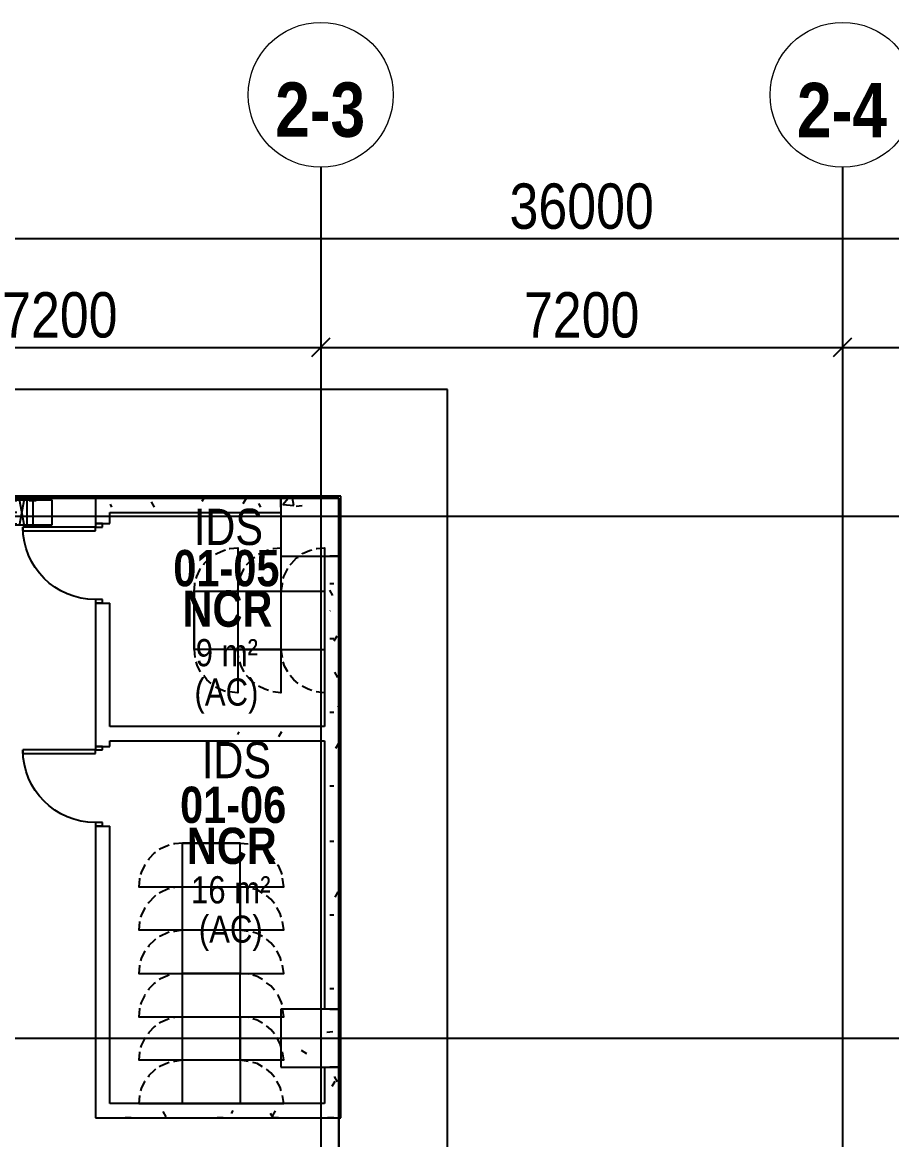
# Model space of a CAD drawing. Header units: millimetres. Extents: x -20146070 to 165023, y -3349561 to 35447.
# Drawn here: x 13569 to 25563, y -4625 to 10789 of the extents above; entities that cross this region are included whole.
import ezdxf
from ezdxf import colors
from ezdxf.entities.mleader import LeaderData, LeaderLine
from ezdxf.math import Vec2, Vec3

# ---------------------------------------------------------------- set-up
doc = ezdxf.new("R2010")
doc.units = ezdxf.units.MM
doc.header["$LTSCALE"] = 50
doc.header["$PDMODE"] = 35
doc.linetypes.add('BLK_2 - 1ST_2ND_STOREY_PLAN$0$IMPORT-IDA - Hidden 065 _3_', pattern=[134375, 93750, -40625])
doc.layers.get('Defpoints').update_dxf_attribs({"color": 8, "lineweight": 9})
for name, color, linetype in [('BLK_2 - 1ST_2ND_STOREY_PLAN$0$0-1', 8, 'Continuous'), ('BLK_2 - 1ST_2ND_STOREY_PLAN$0$1599_DB_A_BLK2_HQ_R21- LINKVIEW_BLK2_1ST STOREY Toilet JOH$0$S-_COLN----_E', 8, 'Continuous'), ('BLK_2 - 1ST_2ND_STOREY_PLAN$0$1599_FURN_BLK2_1ST STY_dwg-1', 8, 'Continuous'), ('BLK_2 - 1ST_2ND_STOREY_PLAN$0$1599_FURN_BLK2_1ST STY_dwg-2', 8, 'BLK_2 - 1ST_2ND_STOREY_PLAN$0$IMPORT-IDA - Hidden 065 _3_'), ('BLK_2 - 1ST_2ND_STOREY_PLAN$0$A-_DETA----_ED-2', 8, 'Continuous'), ('BLK_2 - 1ST_2ND_STOREY_PLAN$0$A-_DOOR----_E-1', 8, 'Continuous'), ('BLK_2 - 1ST_2ND_STOREY_PLAN$0$A-_FLOR----_E', 8, 'Continuous'), ('BLK_2 - 1ST_2ND_STOREY_PLAN$0$A-_FURT----_E-1', 8, 'Continuous'), ('BLK_2 - 1ST_2ND_STOREY_PLAN$0$A-_ROOMNAME_A', 7, 'Continuous'), ('BLK_2 - 1ST_2ND_STOREY_PLAN$0$A-_WALL----_E', 8, 'Continuous'), ('BLK_2 - 1ST_2ND_STOREY_PLAN$0$A-_WALL----_E-1', 8, 'Continuous'), ('BLK_2 - 1ST_2ND_STOREY_PLAN$0$A-_WALL----_H-1', 8, 'Continuous'), ('BLK_2 - 1ST_2ND_STOREY_PLAN$0$A-_WALL----_H-2', 8, 'Continuous'), ('BLK_2 - 1ST_2ND_STOREY_PLAN$0$A-_WALLPRTN_E-1', 8, 'Continuous'), ('BLK_2 - 1ST_2ND_STOREY_PLAN$0$E-_LIGT----_E', 8, 'Continuous'), ('BLK_2 - 1ST_2ND_STOREY_PLAN$0$S-_COLN----_E', 8, 'Continuous'), ('BLK_2 - 1ST_2ND_STOREY_PLAN$0$S-_COLN----_E-1', 8, 'Continuous'), ('BLK_2 - 1ST_2ND_STOREY_PLAN$0$S-_COLN----_E-2', 8, 'Continuous'), ('M_FIREALAM-_E-', 10, 'Continuous'), ('NW_DIMENSION', 32, 'Continuous'), ('NW_GRID LINE', 8, 'Continuous')]:
    doc.layers.add(name, color=color, linetype=linetype)
doc.layers.add('S-_ANOTGRID_E', color=8, linetype='Continuous', lineweight=9)
doc.styles.add('Arial Narrow', font='ARIALN.TTF', dxfattribs={"height": 625})
doc.styles.add('Arial Narrow_B', font='ARIALNB.TTF', dxfattribs={"height": 750})
doc.styles.add('BLK_2 - 1ST_2ND_STOREY_PLAN$0$Arial Narrow_2', font='ARIALN.TTF', dxfattribs={"height": 500})
doc.styles.add('BLK_2 - 1ST_2ND_STOREY_PLAN$0$Arial Narrow_4', font='ARIALN.TTF', dxfattribs={"height": 375})
doc.styles.add('BLK_2 - 1ST_2ND_STOREY_PLAN$0$Arial Narrow_B_2', font='ARIALNB.TTF', dxfattribs={"height": 500})
doc.styles.add('RomanS', font='romans__.ttf', dxfattribs={"width": 0.75, "height": 40})
doc.dimstyles.new('IDA_-_Arial_-_2_5mm_-_Black_-_Diagonal', dxfattribs={"dimscale": 304.8, "dimtxt": 639.644359, "dimasz": 0.82021, "dimexe": 0.82021, "dimexo": 1.230315, "dimgap": 0.410105, "dimtad": 1, "dimdec": 0, "dimzin": 0, "dimdsep": 46, "dimtxsty": 'Arial Narrow', "dimblk1": 'OBLIQUE', "dimblk2": 'OBLIQUE', "dimsah": 1, "dimcen": 0.09, "dimdle": 0.82021, "dimadec": 6, "dimazin": 0, "dimtfac": 1, "dimtdec": 4, "dimtix": 1, "dimtmove": 0, "dimatfit": 3, "dimfxl": 1, "dimtvp": 1, "dimtolj": 1, "dimtzin": 0, "dimarcsym": 2})
pattern_1 = [(50, (0, 0), (1821.84, -159.39), [190.5, -2095.5]), (355, (0, 0), (-352.428, 1910.567), [152.4, -1676.4]), (100.451, (151.8, -13.3), (1469.426, 1751.166), [161.9, -1780.9]), (46.184, (0, 508), (2710.79, -420.428), [285.75, -3143.25]), (96.636, (226, 473), (2374.026, 2474.276), [242.85, -2671.35]), (351.184, (0, 508), (2374.05, 2474.25), [228.6, -2514.6]), (21, (254, 381), (1516.144, -1022.652), [190.5, -2095.5]), (326, (254, 381), (618.02, 1841.88), [152.4, -1676.4]), (71.451, (380.3, 295.8), (2134.171, 819.212), [161.9, -1780.9]), (37.5, (0, 0), (30.886, 845.5504), [83.82, -1572.26, 83.82, -1617.98, -1682.75]), (37.5, (0, 0), (30.886, 845.5504), [-3357.88, 83.82, -1598.93]), (7.5, (0, 0), (668.1966, 1001.806), [83.82, -886.46, 83.82, -1534.16, -641.35]), (7.5, (0, 0), (668.1966, 1001.806), [-2588.26, 83.82, -557.53]), (327.5, (-566.4, 0), (1355.9093, -57.2896), [83.82, -551.18, 83.82, -1897.38, -2628.9]), (327.5, (-566.4, 0), (1355.9093, -57.2896), [-2616.2, 83.82, -2545.08]), (317.5, (-820.4, 0), (1481.293, 254.266), [83.82, -741.68, 83.82, -1231.9, -1866.9]), (317.5, (-820.4, 0), (1481.293, 254.266), [-2141.22, 83.82, -1783.08])]
pattern_2 = [(0, (0, 0), (1016, 254), [83.82, -678.18, 83.82, -678.18, -4064]), (0, (0, 0), (1016, 254), [-1524, 83.82, -1440.18, 83.82, -678.18, -1778]), (0, (0, 0), (1016, 254), [-3810, 83.82, -424.18, 83.82, -1186.18]), (120, (381, 127), (-727.97045, 752.8818), [83.82, -678.18, 83.82, -678.18, -4064]), (120, (381, 127), (-727.97045, 752.8818), [-1524, 83.82, -1440.18, 83.82, -678.18, -1778]), (120, (381, 127), (-727.97045, 752.8818), [-3810, 83.82, -424.18, 83.82, -1186.18]), (240, (508, 635), (-288.02955, -1006.8818), [83.82, -678.18, 83.82, -678.18, -4064]), (240, (508, 635), (-288.02955, -1006.8818), [-1524, 83.82, -1440.18, 83.82, -678.18, -1778]), (240, (508, 635), (-288.02955, -1006.8818), [-3810, 83.82, -424.18, 83.82, -1186.18])]

# ---------------------------------------------------------------- blocks, each defined once
blk = doc.blocks.new('Grid - 4 mm Dia-236334-BLK2 1ST STOREY DOOR SCHEDULE')
at = {"layer": 'S-_ANOTGRID_E'}
blk.add_circle((0, 0), 4, dxfattribs=at)
blk = doc.blocks.new('_Oblique')
at = {"color": 0, "linetype": 'ByBlock', "lineweight": -2}
blk.add_line((-0.5, -0.5), (0.5, 0.5), dxfattribs=at)
blk = doc.blocks.new('DIMBLOCK2-BLK2 1ST STOREY DOOR SCHEDULE')
at = {"layer": 'Defpoints', "color": 0, "transparency": 16777216}
for p in [(10486, 6482), (17686, 6482), (17686, 6305)]:
    blk.add_point(p, dxfattribs=at)
at = {"layer": 'NW_DIMENSION', "color": 0, "lineweight": -2, "transparency": 16777216}
for p, q in [((10236, 6305), (17936, 6305)), ((10486, 6107), (10486, 6055)), ((17686, 6107), (17686, 6055))]:
    blk.add_line(p, q, dxfattribs=at)
at = {"layer": 'NW_DIMENSION', "color": 0, "lineweight": -2, "transparency": 16777216, "xscale": 250, "yscale": 250, "zscale": 250, "rotation": 180}
blk.add_blockref('_Oblique', (10486, 6305), dxfattribs=at)
at = {"layer": 'NW_DIMENSION', "color": 0, "lineweight": -2, "transparency": 16777216, "xscale": 250, "yscale": 250, "zscale": 250}
blk.add_blockref('_Oblique', (17686, 6305), dxfattribs=at)
at = {"layer": 'NW_DIMENSION', "color": 0, "transparency": 16777216, "insert": (14086, 6749), "char_height": 625, "attachment_point": 5, "style": 'Arial Narrow'}
blk.add_mtext('\\A1;7200', dxfattribs=at)
blk = doc.blocks.new('DIMBLOCK3-BLK2 1ST STOREY DOOR SCHEDULE')
at = {"layer": 'Defpoints', "color": 0, "transparency": 16777216}
for p in [(17686, 6482), (24886, 6482), (24886, 6305)]:
    blk.add_point(p, dxfattribs=at)
at = {"layer": 'NW_DIMENSION', "color": 0, "lineweight": -2, "transparency": 16777216}
for p, q in [((17436, 6305), (25136, 6305)), ((17686, 6107), (17686, 6055)), ((24886, 6107), (24886, 6055))]:
    blk.add_line(p, q, dxfattribs=at)
at = {"layer": 'NW_DIMENSION', "color": 0, "lineweight": -2, "transparency": 16777216, "xscale": 250, "yscale": 250, "zscale": 250, "rotation": 180}
blk.add_blockref('_Oblique', (17686, 6305), dxfattribs=at)
at = {"layer": 'NW_DIMENSION', "color": 0, "lineweight": -2, "transparency": 16777216, "xscale": 250, "yscale": 250, "zscale": 250}
blk.add_blockref('_Oblique', (24886, 6305), dxfattribs=at)
at = {"layer": 'NW_DIMENSION', "color": 0, "transparency": 16777216, "insert": (21286, 6749), "char_height": 625, "attachment_point": 5, "style": 'Arial Narrow'}
blk.add_mtext('\\A1;7200', dxfattribs=at)
blk = doc.blocks.new('DIMBLOCK4-BLK2 1ST STOREY DOOR SCHEDULE')
at = {"layer": 'Defpoints', "color": 0, "transparency": 16777216}
for p in [(24886, 6482), (32086, 6482), (32086, 6305)]:
    blk.add_point(p, dxfattribs=at)
at = {"layer": 'NW_DIMENSION', "color": 0, "lineweight": -2, "transparency": 16777216}
for p, q in [((24636, 6305), (32336, 6305)), ((24886, 6107), (24886, 6055)), ((32086, 6107), (32086, 6055))]:
    blk.add_line(p, q, dxfattribs=at)
at = {"layer": 'NW_DIMENSION', "color": 0, "lineweight": -2, "transparency": 16777216, "xscale": 250, "yscale": 250, "zscale": 250, "rotation": 180}
blk.add_blockref('_Oblique', (24886, 6305), dxfattribs=at)
at = {"layer": 'NW_DIMENSION', "color": 0, "lineweight": -2, "transparency": 16777216, "xscale": 250, "yscale": 250, "zscale": 250}
blk.add_blockref('_Oblique', (32086, 6305), dxfattribs=at)
at = {"layer": 'NW_DIMENSION', "color": 0, "transparency": 16777216, "insert": (28486, 6749), "char_height": 625, "attachment_point": 5, "style": 'Arial Narrow'}
blk.add_mtext('\\A1;7200', dxfattribs=at)
blk = doc.blocks.new('DIMBLOCK17-BLK2 1ST STOREY DOOR SCHEDULE')
at = {"layer": 'Defpoints', "color": 0, "transparency": 16777216}
for p in [(3286, 7982), (39286, 7982), (39286, 7805)]:
    blk.add_point(p, dxfattribs=at)
at = {"layer": 'NW_DIMENSION', "color": 0, "lineweight": -2, "transparency": 16777216}
for p, q in [((3036, 7805), (39536, 7805)), ((3286, 7607), (3286, 7555)), ((39286, 7607), (39286, 7555))]:
    blk.add_line(p, q, dxfattribs=at)
at = {"layer": 'NW_DIMENSION', "color": 0, "lineweight": -2, "transparency": 16777216, "xscale": 250, "yscale": 250, "zscale": 250, "rotation": 180}
blk.add_blockref('_Oblique', (3286, 7805), dxfattribs=at)
at = {"layer": 'NW_DIMENSION', "color": 0, "lineweight": -2, "transparency": 16777216, "xscale": 250, "yscale": 250, "zscale": 250}
blk.add_blockref('_Oblique', (39286, 7805), dxfattribs=at)
at = {"layer": 'NW_DIMENSION', "color": 0, "transparency": 16777216, "insert": (21286, 8249), "char_height": 625, "attachment_point": 5, "style": 'Arial Narrow'}
blk.add_mtext('\\A1;36000', dxfattribs=at)
blk = doc.blocks.new('BLK_2 - 1ST_2ND_STOREY_PLAN$0$IDA - Exit Sign - IDA - Exit Sign - One Side-2587573-BLK 2 1ST STOREY PLAN')
at = {"layer": 'BLK_2 - 1ST_2ND_STOREY_PLAN$0$A-_DETA----_ED-2'}
for p, q in [((-164, -115), (-164, -433)), ((-84, -115), (-164, -115)), ((-49, -113), (14, -438)), ((14, -113), (-49, -438)), ((55, -113), (55, -438)), ((185, -115), (85, -115)), ((135, -115), (135, -438)), ((-84, -275), (-164, -275)), ((-164, -433), (-84, -433))]:
    blk.add_line(p, q, dxfattribs=at)
at = {"layer": 'BLK_2 - 1ST_2ND_STOREY_PLAN$0$E-_LIGT----_E'}
for p, q in [((-400, -450), (-400, -100)), ((-400, -100), (400, -100)), ((400, -100), (400, -450)), ((400, -450), (-400, -450))]:
    blk.add_line(p, q, dxfattribs=at)
blk = doc.blocks.new('BLK_2 - 1ST_2ND_STOREY_PLAN$0$IDA - F - Single - Swing - 1100L X 2200H - B2-FTD02 - 2HR-3463516-BLK 2 1ST STOREY PLAN')
at = {"layer": 'BLK_2 - 1ST_2ND_STOREY_PLAN$0$A-_DOOR----_E-1'}
for p, q in [((-550, 50), (-500, 50)), ((-550, -50), (-550, 50)), ((-500, 50), (-500, -50)), ((500, 50), (550, 50)), ((500, -50), (500, 50)), ((550, 50), (550, -50)), ((-500, -50), (-550, -50)), ((450, -50), (500, -50)), ((450, -1050), (450, -50)), ((500, -50), (500, -1050)), ((550, -50), (500, -50)), ((500, -1050), (450, -1050))]:
    blk.add_line(p, q, dxfattribs=at)
blk.add_arc((500, -50), 1000, 180, 270, dxfattribs=at)
blk = doc.blocks.new('BLK_2 - 1ST_2ND_STOREY_PLAN$0$1599_DB_A_BLK2_HQ_R21_rvt-1-BLK 2 1ST STOREY PLAN')
at = {"layer": 'BLK_2 - 1ST_2ND_STOREY_PLAN$0$A-_WALL----_H-1'}
h = blk.add_hatch(dxfattribs=at)
h.set_pattern_fill('FP_3', color=256, style=0, pattern_type=2)
h.set_pattern_definition(pattern_2)
h.paths.add_polyline_path([(-124361, -41827), (-124361, -41727), (-127496, -41727), (-127496, -41827), (-124367, -41827)])
h = blk.add_hatch(dxfattribs=at)
h.set_pattern_fill('FP_3', color=256, style=0, pattern_type=2)
h.set_pattern_definition(pattern_2)
h.paths.add_polyline_path([(-124361, -47052), (-124361, -46952), (-127596, -46952), (-127596, -47052)])
at = {"layer": 'BLK_2 - 1ST_2ND_STOREY_PLAN$0$A-_WALL----_H-2'}
h = blk.add_hatch(dxfattribs=at)
h.set_pattern_fill('FP_3', color=256, style=0, pattern_type=2)
h.set_pattern_definition(pattern_2)
h.paths.add_polyline_path([(-125036, -38627), (-125036, -38502), (-127596, -38502), (-127596, -38627), (-127071, -38627)])
h = blk.add_hatch(dxfattribs=at)
h.set_pattern_fill('FP_3', color=256, style=0, pattern_type=2)
h.set_pattern_definition(pattern_2)
h.paths.add_polyline_path([(-124236, -47052), (-124236, -46352), (-124361, -46352), (-124361, -47052)])
h.paths.add_polyline_path([(-124236, -45552), (-124236, -39302), (-124361, -39302), (-124361, -45552)])
at = {"layer": 'BLK_2 - 1ST_2ND_STOREY_PLAN$0$S-_COLN----_E-2'}
h = blk.add_hatch(dxfattribs=at)
h.set_pattern_fill('FP_2', color=256, style=0, pattern_type=2)
h.set_pattern_definition(pattern_1)
h.paths.add_polyline_path([(-125036, -39302), (-124236, -39302), (-124236, -38502), (-125036, -38502), (-125036, -39112)])
h = blk.add_hatch(dxfattribs=at)
h.set_pattern_fill('FP_2', color=256, style=0, pattern_type=2)
h.set_pattern_definition(pattern_1)
h.paths.add_polyline_path([(-125036, -46352), (-124236, -46352), (-124236, -45552), (-125036, -45552), (-125036, -45595)])
at = {"layer": 'BLK_2 - 1ST_2ND_STOREY_PLAN$0$A-_FLOR----_E'}
for p, q in [((-122736, -37002), (-141586, -37002)), ((-122736, -55577), (-122736, -37002)), ((-127596, -38502), (-133011, -38502)), ((-133011, -38502), (-124236, -38502)), ((-125036, -38502), (-127596, -38502)), ((-124236, -38502), (-125036, -38502)), ((-124236, -39302), (-124236, -38502)), ((-124236, -38502), (-124236, -38627)), ((-124236, -38627), (-124236, -47052)), ((-124236, -45552), (-124236, -39302)), ((-124236, -46352), (-124236, -45552)), ((-124236, -47052), (-124236, -46352)), ((-124236, -57077), (-124236, -47052)), ((-124236, -47052), (-124236, -57077))]:
    blk.add_line(p, q, dxfattribs=at)
at = {"layer": 'BLK_2 - 1ST_2ND_STOREY_PLAN$0$A-_WALL----_E'}
for p, q in [((-125036, -38502), (-127596, -38502)), ((-125036, -38627), (-125036, -38502)), ((-125036, -38502), (-124236, -38502)), ((-124236, -38627), (-124236, -39302)), ((-124236, -39302), (-124361, -39302)), ((-124236, -45552), (-124236, -39302)), ((-124361, -45552), (-124236, -45552)), ((-124236, -45552), (-124236, -46352)), ((-124236, -46352), (-124361, -46352)), ((-124236, -47052), (-124236, -46352))]:
    blk.add_line(p, q, dxfattribs=at)
at = {"layer": 'BLK_2 - 1ST_2ND_STOREY_PLAN$0$A-_WALL----_E-1'}
for p, q in [((-127596, -38477), (-133011, -38477)), ((-124211, -38477), (-127596, -38477)), ((-127596, -38477), (-127596, -38627)), ((-124211, -38502), (-124211, -38477)), ((-124211, -38627), (-124211, -38502)), ((-124211, -47052), (-124211, -38627)), ((-127396, -38702), (-125036, -38702)), ((-124436, -39302), (-124436, -41652)), ((-124436, -41852), (-124436, -45552)), ((-124436, -46352), (-124436, -46852)), ((-124361, -47052), (-124211, -47052))]:
    blk.add_line(p, q, dxfattribs=at)
at = {"layer": 'BLK_2 - 1ST_2ND_STOREY_PLAN$0$A-_WALLPRTN_E-1'}
for p, q in [((-127596, -38627), (-127596, -38852)), ((-127396, -38852), (-127396, -38702)), ((-127596, -38852), (-127496, -38852)), ((-127496, -39952), (-127596, -39952)), ((-127596, -39952), (-127596, -41927)), ((-127396, -41652), (-127396, -39952)), ((-124436, -41652), (-127396, -41652)), ((-127396, -41927), (-127396, -41852)), ((-127396, -41852), (-124436, -41852)), ((-127596, -41927), (-127496, -41927)), ((-127496, -43027), (-127596, -43027)), ((-127596, -43027), (-127596, -46952)), ((-127396, -46852), (-127396, -43027)), ((-124436, -46852), (-127396, -46852)), ((-127596, -46952), (-127596, -47052)), ((-127596, -47052), (-124361, -47052))]:
    blk.add_line(p, q, dxfattribs=at)
for points in [[(-127596, -38852), (-127396, -38852)], [(-127596, -39952), (-127396, -39952)], [(-127596, -41927), (-127396, -41927)], [(-127596, -43027), (-127396, -43027)]]:
    blk.add_lwpolyline(points, dxfattribs=at)
at = {"layer": 'BLK_2 - 1ST_2ND_STOREY_PLAN$0$S-_COLN----_E'}
for p, q in [((-124236, -38502), (-125036, -38502)), ((-125036, -38502), (-125036, -38627)), ((-124236, -38627), (-124236, -38502)), ((-124236, -39302), (-124236, -38627)), ((-124361, -39302), (-124236, -39302)), ((-124236, -45552), (-124361, -45552)), ((-124236, -46352), (-124236, -45552)), ((-124361, -46352), (-124236, -46352))]:
    blk.add_line(p, q, dxfattribs=at)
at = {"layer": 'BLK_2 - 1ST_2ND_STOREY_PLAN$0$S-_COLN----_E-1'}
for p, q in [((-125036, -38627), (-125036, -39302)), ((-125036, -39302), (-124361, -39302)), ((-124361, -45552), (-125036, -45552)), ((-125036, -45552), (-125036, -46352)), ((-125036, -46352), (-124361, -46352))]:
    blk.add_line(p, q, dxfattribs=at)
at = {"layer": 'BLK_2 - 1ST_2ND_STOREY_PLAN$0$A-_DOOR----_E-1', "xscale": -1, "rotation": 270}
for p in [(-127546, -39402), (-127546, -42477)]:
    blk.add_blockref('BLK_2 - 1ST_2ND_STOREY_PLAN$0$IDA - F - Single - Swing - 1100L X 2200H - B2-FTD02 - 2HR-3463516-BLK 2 1ST STOREY PLAN', p, dxfattribs=at)
at = {"layer": 'BLK_2 - 1ST_2ND_STOREY_PLAN$0$A-_FURT----_E-1'}
blk.add_blockref('BLK_2 - 1ST_2ND_STOREY_PLAN$0$IDA - Exit Sign - IDA - Exit Sign - One Side-2587573-BLK 2 1ST STOREY PLAN', (-128596, -38425), dxfattribs=at)
blk = doc.blocks.new('BLK_2 - 1ST_2ND_STOREY_PLAN$0$1599_FURN_BLK2_1ST STY_dwg_A$C06bcf96c-6208057-BLK 2 1ST STOREY PLAN')
at = {"layer": 'BLK_2 - 1ST_2ND_STOREY_PLAN$0$1599_FURN_BLK2_1ST STY_dwg-1', "flags": 128}
for points in [[(992, -112), (992, -103), (1000, 0), (-1000, 0), (-983, -112)], [(399, 0), (399, -601), (399, -1795), (-399, -1795), (-511, -1786)], [(-511, -1185), (-399, -1194), (-399, -601), (-399, 0)], [(992, -713), (992, -704), (1000, -601), (-1000, -601), (-983, -713)], [(520, -584), (502, -584), (399, -601), (-399, -601), (-511, -584)], [(-399, -601), (-399, -1795), (399, -1795), (502, -1786), (520, -1786)], [(992, -1314), (992, -1305), (1000, -1194), (-1000, -1194), (-983, -1314)], [(399, -1194), (502, -1185), (520, -1185)]]:
    blk.add_lwpolyline(points, dxfattribs=at)
at = {"layer": 'BLK_2 - 1ST_2ND_STOREY_PLAN$0$1599_FURN_BLK2_1ST STY_dwg-2', "flags": 128}
for points in [[(-966, -172), (-949, -223), (-906, -309)], [(915, -309), (923, -301), (966, -206), (975, -172)], [(-872, -361), (-820, -421), (-760, -472)], [(769, -472), (786, -455), (863, -386), (872, -361)], [(-708, -507), (-631, -550), (-571, -567)], [(580, -567), (605, -558), (700, -515), (717, -507)], [(-966, -773), (-949, -824), (-906, -910)], [(915, -910), (923, -893), (966, -799), (975, -773)], [(-872, -962), (-820, -1022), (-760, -1073)], [(769, -1073), (786, -1056), (863, -979), (872, -962)], [(-708, -1108), (-631, -1151), (-571, -1168)], [(580, -1168), (605, -1159), (700, -1116), (717, -1108)], [(-915, -1503), (-923, -1486), (-966, -1391), (-975, -1365)], [(915, -1503), (923, -1486), (966, -1391), (975, -1365)], [(-872, -1563), (-820, -1623), (-760, -1666)], [(769, -1666), (786, -1657), (863, -1580), (872, -1563)], [(-708, -1709), (-631, -1752), (-571, -1769)], [(580, -1769), (605, -1760), (700, -1717), (717, -1709)]]:
    blk.add_lwpolyline(points, dxfattribs=at)
blk = doc.blocks.new('BLK_2 - 1ST_2ND_STOREY_PLAN$0$1599_FURN_BLK2_1ST STY_dwg_A$C06bcf96c-6208058-BLK 2 1ST STOREY PLAN')
at = {"layer": 'BLK_2 - 1ST_2ND_STOREY_PLAN$0$1599_FURN_BLK2_1ST STY_dwg-1', "flags": 128}
for points in [[(992, -112), (992, -103), (1000, 0), (-1000, 0), (-983, -112)], [(399, 0), (399, -601), (399, -1795), (-399, -1795), (-511, -1786)], [(-511, -1185), (-399, -1194), (-399, -601), (-399, 0)], [(992, -713), (992, -704), (1000, -601), (-1000, -601), (-983, -713)], [(520, -584), (502, -584), (399, -601), (-399, -601), (-511, -584)], [(-399, -601), (-399, -1795), (399, -1795), (502, -1786), (520, -1786)], [(992, -1314), (992, -1305), (1000, -1194), (-1000, -1194), (-983, -1314)], [(399, -1194), (502, -1185), (520, -1185)]]:
    blk.add_lwpolyline(points, dxfattribs=at)
at = {"layer": 'BLK_2 - 1ST_2ND_STOREY_PLAN$0$1599_FURN_BLK2_1ST STY_dwg-2', "flags": 128}
for points in [[(-966, -172), (-949, -223), (-906, -309)], [(915, -309), (923, -301), (966, -206), (975, -172)], [(-872, -361), (-820, -421), (-760, -472)], [(769, -472), (786, -455), (863, -386), (872, -361)], [(-708, -507), (-631, -550), (-571, -567)], [(580, -567), (605, -558), (700, -515), (717, -507)], [(-966, -773), (-949, -824), (-906, -910)], [(915, -910), (923, -893), (966, -799), (975, -773)], [(-872, -962), (-820, -1022), (-760, -1073)], [(769, -1073), (786, -1056), (863, -979), (872, -962)], [(-708, -1108), (-631, -1151), (-571, -1168)], [(580, -1168), (605, -1159), (700, -1116), (717, -1108)], [(-915, -1503), (-923, -1486), (-966, -1391), (-975, -1365)], [(915, -1503), (923, -1486), (966, -1391), (975, -1365)], [(-872, -1563), (-820, -1623), (-760, -1666)], [(769, -1666), (786, -1657), (863, -1580), (872, -1563)], [(-708, -1709), (-631, -1752), (-571, -1769)], [(580, -1769), (605, -1760), (700, -1717), (717, -1709)]]:
    blk.add_lwpolyline(points, dxfattribs=at)
blk = doc.blocks.new('BLK_2 - 1ST_2ND_STOREY_PLAN$0$1599_DB_A_BLK2_HQ_R21- LINKVIEW_BLK2_1ST STOREY Toilet JOH')
at = {"layer": 'BLK_2 - 1ST_2ND_STOREY_PLAN$0$1599_DB_A_BLK2_HQ_R21- LINKVIEW_BLK2_1ST STOREY Toilet JOH$0$S-_COLN----_E'}
blk.add_line((8571, -12850), (8571, 5725), dxfattribs=at)
at = {"extrusion": (0, 0, -1), "zscale": -1, "rotation": 90}
blk.add_blockref('BLK_2 - 1ST_2ND_STOREY_PLAN$0$1599_FURN_BLK2_1ST STY_dwg_A$C06bcf96c-6208058-BLK 2 1ST STOREY PLAN', (-6871, 2538), dxfattribs=at)
at = {"rotation": 180}
for p in [(5310, -2330), (5310, -4125)]:
    blk.add_blockref('BLK_2 - 1ST_2ND_STOREY_PLAN$0$1599_FURN_BLK2_1ST STY_dwg_A$C06bcf96c-6208057-BLK 2 1ST STOREY PLAN', p, dxfattribs=at)
blk = doc.blocks.new('BLK_2 - 1ST_2ND_STOREY_PLAN')
blk.add_blockref('BLK_2 - 1ST_2ND_STOREY_PLAN$0$1599_DB_A_BLK2_HQ_R21- LINKVIEW_BLK2_1ST STOREY Toilet JOH', (-131307, -42728))
at = {"layer": 'BLK_2 - 1ST_2ND_STOREY_PLAN$0$0-1'}
blk.add_blockref('BLK_2 - 1ST_2ND_STOREY_PLAN$0$1599_DB_A_BLK2_HQ_R21_rvt-1-BLK 2 1ST STOREY PLAN', (0, 0), dxfattribs=at)
at = {"layer": 'BLK_2 - 1ST_2ND_STOREY_PLAN$0$A-_ROOMNAME_A', "attachment_point": 1}
for s, insert, char_height, width, style in [('IDS', (-126238, -38649), 500, 1843.88, 'BLK_2 - 1ST_2ND_STOREY_PLAN$0$Arial Narrow_2'), ('01-05', (-126521, -39218), 500, 5150.84, 'BLK_2 - 1ST_2ND_STOREY_PLAN$0$Arial Narrow_B_2'), ('NCR', (-126394, -39777), 500, 1503.16, 'BLK_2 - 1ST_2ND_STOREY_PLAN$0$Arial Narrow_B_2'), ('NCR', (-126394, -39777), 500, 1503.16, 'BLK_2 - 1ST_2ND_STOREY_PLAN$0$Arial Narrow_B_2'), ('9 m²', (-126212, -40447), 375, 1062.24, 'BLK_2 - 1ST_2ND_STOREY_PLAN$0$Arial Narrow_4'), ('9 m²', (-126212, -40447), 375, 1062.24, 'BLK_2 - 1ST_2ND_STOREY_PLAN$0$Arial Narrow_4'), ('(AC)', (-126229, -40990), 375, 1102.32, 'BLK_2 - 1ST_2ND_STOREY_PLAN$0$Arial Narrow_4'), ('(AC)', (-126229, -40990), 375, 1102.32, 'BLK_2 - 1ST_2ND_STOREY_PLAN$0$Arial Narrow_4'), ('IDS', (-126127, -41866), 500, 1843.88, 'BLK_2 - 1ST_2ND_STOREY_PLAN$0$Arial Narrow_2'), ('01-06', (-126427, -42483), 500, 5150.84, 'BLK_2 - 1ST_2ND_STOREY_PLAN$0$Arial Narrow_B_2'), ('NCR', (-126334, -43049), 500, 1503.16, 'BLK_2 - 1ST_2ND_STOREY_PLAN$0$Arial Narrow_B_2'), ('NCR', (-126334, -43049), 500, 1503.16, 'BLK_2 - 1ST_2ND_STOREY_PLAN$0$Arial Narrow_B_2'), ('16 m²', (-126277, -43718), 375, 1362.87, 'BLK_2 - 1ST_2ND_STOREY_PLAN$0$Arial Narrow_4'), ('16 m²', (-126277, -43718), 375, 1362.87, 'BLK_2 - 1ST_2ND_STOREY_PLAN$0$Arial Narrow_4'), ('(AC)', (-126169, -44261), 375, 1102.32, 'BLK_2 - 1ST_2ND_STOREY_PLAN$0$Arial Narrow_4'), ('(AC)', (-126169, -44261), 375, 1102.32, 'BLK_2 - 1ST_2ND_STOREY_PLAN$0$Arial Narrow_4')]:
    blk.add_mtext(s, dxfattribs=dict(at, insert=insert, char_height=char_height, width=width, style=style))

msp = doc.modelspace()

# ---------------------------------------------------------------- linework, layer by layer
at = {"layer": 'NW_GRID LINE'}
for p, q in [((17686.5, 8788.6), (17686.5, -79047.9)), ((24886.5, 8788.6), (24886.5, -79047.9)), ((-4794.8, 3975.3), (44738, 3975.3)), ((-4794.8, -3224.7), (44738, -3224.7))]:
    msp.add_line(p, q, dxfattribs=at)

# ---------------------------------------------------------------- block references
at = {"layer": 'NW_GRID LINE', "xscale": 249.9999999999999, "yscale": 249.9999999999999, "zscale": 249.9999999999999, "rotation": 180}
for p in [(17686.5, 9788.6), (24886.5, 9788.6)]:
    msp.add_blockref('Grid - 4 mm Dia-236334-BLK2 1ST STOREY DOOR SCHEDULE', p, dxfattribs=at)

# ---------------------------------------------------------------- texts
at = {"layer": 'NW_GRID LINE', "char_height": 750, "width": 1257.5, "attachment_point": 5, "line_spacing_factor": 0.949189, "style": 'Arial Narrow_B'}
for s, insert in [('\\pt2499.9975,5000.0025,7500,9999.9975,12500.0025,15000,17499.9975,20000.0025,22500,24999.9975,27500.0025,30000,32499.9975,35000.0025,37500,39999.9975,42500.0025,45000,47499.9975,50000.0025,52500,54999.9975,57500.0025,60000,62499.9975,65000.0025,67500,69999.9975,72500.0025,75000,77499.9975,80000.0025;2-3', (17678, 9579.1)), ('\\pt2499.9975,5000.0025,7500,9999.9975,12500.0025,15000,17499.9975,20000.0025,22500,24999.9975,27500.0025,30000,32499.9975,35000.0025,37500,39999.9975,42500.0025,45000,47499.9975,50000.0025,52500,54999.9975,57500.0025,60000,62499.9975,65000.0025,67500,69999.9975,72500.0025,75000,77499.9975,80000.0025;2-4', (24878, 9579.1))]:
    msp.add_mtext(s, dxfattribs=dict(at, insert=insert))

# ---------------------------------------------------------------- dimensions: what is measured, and where the dimension line sits
at = {"layer": 'NW_DIMENSION', "color": 252, "true_color": 0x939598}
for base, p1, p2, override, picture, middle in [((39286.5, 7804.9), (3286.5, 7981.7), (39286.5, 7981.7), {"dimpost": '<>', "dimfxl": 36000}, 'DIMBLOCK17-BLK2 1ST STOREY DOOR SCHEDULE', (21286.5, 8249)), ((17686.5, 6304.9), (10486.5, 6481.7), (17686.5, 6481.7), {"dimpost": '<>', "dimfxl": 7200}, 'DIMBLOCK2-BLK2 1ST STOREY DOOR SCHEDULE', (14086.5, 6749)), ((24886.5, 6304.9), (17686.5, 6481.7), (24886.5, 6481.7), {"dimpost": '<>', "dimfxl": 7200}, 'DIMBLOCK3-BLK2 1ST STOREY DOOR SCHEDULE', (21286.5, 6749)), ((32086.5, 6304.9), (24886.5, 6481.7), (32086.5, 6481.7), {"dimpost": '<>', "dimfxl": 7200}, 'DIMBLOCK4-BLK2 1ST STOREY DOOR SCHEDULE', (28486.5, 6749))]:
    dim = msp.add_linear_dim(base=base, p1=p1, p2=p2, dimstyle='IDA_-_Arial_-_2_5mm_-_Black_-_Diagonal', override=override, dxfattribs=at)
    dim.commit()
    dim.dimension.update_dxf_attribs({"geometry": picture, "text_midpoint": middle})

# ---------------------------------------------------------------- next in the draw order: leaders
at = {"layer": 'M_FIREALAM-_E-', "lineweight": 20}
ml = msp.add_multileader_mtext('Standard', dxfattribs=at)
ml.set_content('{\\fArial|b0|i0|c0|p34;\\L\\C7;LEGENDS:}', color=10, style='RomanS')
ml.set_leader_properties(color=12)
ml.build(insert=Vec2(0, 0))
ml.multileader.update_dxf_attribs({"dogleg_length": 9.41, "arrow_head_size": 337.5, "scale": 75})
ctx = ml.context
ctx.base_point, ctx.scale, ctx.char_height, ctx.arrow_head_size, ctx.landing_gap_size, ctx.plane_origin = Vec3(-65729, -13081.2), 75, 525, 337.5, 225, Vec3(-66733.4, -15653.4)
notes = []
notes.append((ctx, [(0, (0, 0, 0), (0, 0), (1, 0), 1, [])]))
ctx.mtext.insert, ctx.mtext.width, ctx.mtext.defined_height, ctx.mtext.line_spacing_style, ctx.mtext.flow_direction = Vec3(-65504, -12766.2), 2889.802, 1558.4, 2, 5
ctx.mtext.has_bg_fill, ctx.mtext.bg_color, ctx.mtext.bg_scale_factor, ctx.mtext.bg_transparency, ctx.mtext.use_window_bg_color = 1, -1073741824, 1.5, 0, 1
for ctx, leaders in notes:
    for number, flags, end, landing, length, lines in leaders:
        leader = LeaderData()
        leader.index, (leader.has_last_leader_line, leader.has_dogleg_vector, leader.attachment_direction) = number, flags
        leader.last_leader_point, leader.dogleg_vector, leader.dogleg_length = Vec3(end), Vec3(landing), length
        for number, points, colour, breaks in lines:
            line = LeaderLine()
            line.index, line.vertices, line.color, line.breaks = number, Vec3.list(points), colors.encode_raw_color(colour), breaks
            leader.lines.append(line)
        ctx.leaders.append(leader)

# ---------------------------------------------------------------- next in the draw order: leaders
ml = msp.add_multileader_mtext('Standard', dxfattribs=at)
ml.set_content('{\\fArial|b0|i0|c0|p34;\\L\\C7;LEGENDS:}', color=10, style='RomanS')
ml.set_leader_properties(color=12)
ml.build(insert=Vec2(0, 0))
ml.multileader.update_dxf_attribs({"dogleg_length": 9.41, "arrow_head_size": 337.5, "scale": 75})
ctx = ml.context
ctx.base_point, ctx.scale, ctx.char_height, ctx.arrow_head_size, ctx.landing_gap_size, ctx.plane_origin = Vec3(-52200, -12847.2), 75, 525, 337.5, 225, Vec3(-53204.4, -15419.4)
notes = []
notes.append((ctx, [(0, (0, 0, 0), (0, 0), (1, 0), 1, [])]))
ctx.mtext.insert, ctx.mtext.width, ctx.mtext.defined_height, ctx.mtext.line_spacing_style, ctx.mtext.flow_direction = Vec3(-51975, -12532.2), 2889.802, 1558.4, 2, 5
ctx.mtext.has_bg_fill, ctx.mtext.bg_color, ctx.mtext.bg_scale_factor, ctx.mtext.bg_transparency, ctx.mtext.use_window_bg_color = 1, -1073741824, 1.5, 0, 1
for ctx, leaders in notes:
    for number, flags, end, landing, length, lines in leaders:
        leader = LeaderData()
        leader.index, (leader.has_last_leader_line, leader.has_dogleg_vector, leader.attachment_direction) = number, flags
        leader.last_leader_point, leader.dogleg_vector, leader.dogleg_length = Vec3(end), Vec3(landing), length
        for number, points, colour, breaks in lines:
            line = LeaderLine()
            line.index, line.vertices, line.color, line.breaks = number, Vec3.list(points), colors.encode_raw_color(colour), breaks
            leader.lines.append(line)
        ctx.leaders.append(leader)

# ---------------------------------------------------------------- next in the draw order: leaders
ml = msp.add_multileader_mtext('Standard', dxfattribs=at)
ml.set_content('{\\fArial|b0|i0|c0|p34;\\L\\C7;LEGENDS:}', color=10, style='RomanS')
ml.set_leader_properties(color=12)
ml.build(insert=Vec2(0, 0))
ml.multileader.update_dxf_attribs({"dogleg_length": 9.41, "arrow_head_size": 337.5, "scale": 75})
ctx = ml.context
ctx.base_point, ctx.scale, ctx.char_height, ctx.arrow_head_size, ctx.landing_gap_size, ctx.plane_origin = Vec3(-164313.4, -12659.2), 75, 525, 337.5, 225, Vec3(-165317.8, -15231.4)
notes = []
notes.append((ctx, [(0, (0, 0, 0), (0, 0), (1, 0), 1, [])]))
ctx.mtext.insert, ctx.mtext.width, ctx.mtext.defined_height, ctx.mtext.line_spacing_style, ctx.mtext.flow_direction = Vec3(-164088.4, -12344.2), 2889.802, 1558.4, 2, 5
ctx.mtext.has_bg_fill, ctx.mtext.bg_color, ctx.mtext.bg_scale_factor, ctx.mtext.bg_transparency, ctx.mtext.use_window_bg_color = 1, -1073741824, 1.5, 0, 1
for ctx, leaders in notes:
    for number, flags, end, landing, length, lines in leaders:
        leader = LeaderData()
        leader.index, (leader.has_last_leader_line, leader.has_dogleg_vector, leader.attachment_direction) = number, flags
        leader.last_leader_point, leader.dogleg_vector, leader.dogleg_length = Vec3(end), Vec3(landing), length
        for number, points, colour, breaks in lines:
            line = LeaderLine()
            line.index, line.vertices, line.color, line.breaks = number, Vec3.list(points), colors.encode_raw_color(colour), breaks
            leader.lines.append(line)
        ctx.leaders.append(leader)

# ---------------------------------------------------------------- next in the draw order: block references
at = {"layer": 'NW_GRID LINE'}
msp.add_blockref('BLK_2 - 1ST_2ND_STOREY_PLAN', (142172.9, 42727.7), dxfattribs=at)

doc.saveas('drawing.dxf')
